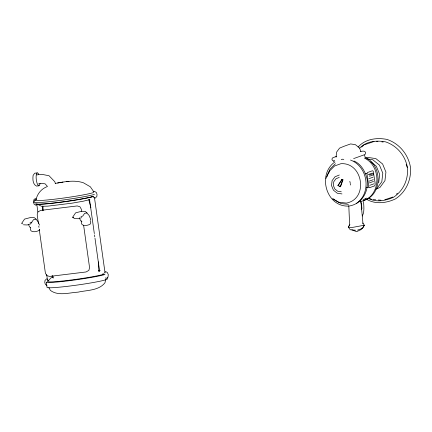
<?xml version="1.0" encoding="UTF-8"?>
<svg xmlns="http://www.w3.org/2000/svg" width="432" height="432" viewBox="0 0 432 432"><rect width="100%" height="100%" fill="white"/><g stroke="black" fill="none" stroke-linecap="round" stroke-linejoin="round"><path stroke-width="0.65" d="M336.037 157.216L336.679 152.015L339.53 148.144L343.91 146.318L350.606 143.932L355.342 144.639L359.165 147.701M378.675 182.898L379.652 174.307L376.331 166.239L370.64 161.687M105.775 279.034L104.976 282.787C98.707 290.763 87.07 290.099 78.025 292.156C69.023 292.621 58.271 296.347 50.36 290.374L48.859 287.55M30.526 227.54C28.922 233.048 36.38 232.276 39.334 230.175L39.566 229.241M81.691 220.833C79.52 226.579 87.242 226.287 90.385 223.938L90.731 222.534L90.52 221.022M361.692 228.199L361.319 229.473L356.638 231.671L351.853 229.829M36.072 199.714C37.195 193.703 41.639 188.584 47.39 186.516M340.195 186.775L342.581 179.982L343.003 179.831L340.61 186.624L340.195 186.775L337.889 185.512L341.793 179.55L343.003 179.831M325.982 178.529L328.676 171.952M326.965 176.618L330.032 169.123L335.443 163.701M328.838 172.816L329.605 170.953L334.541 166.007L340.859 163.712C363.069 162.059 368.728 198.979 346.394 203.089L338.342 202.181L332.44 198.725M361.476 209.579L361.913 208.526L361.541 204.687L360.536 201.069M333.752 161.627L334.357 160.234M366.962 173.502L367.481 172.525L372.503 170.732L373.237 171.261L375.046 182.547L375.154 184.891L374.63 185.873L369.608 187.666L368.879 187.132L366.962 173.502L365.089 173.734M34.954 200.156L33.896 202.138A31.601 1.928 -8 0 0 59.216 200.54A31.601 1.928 -8 0 0 94.408 194.4M355.601 230.229L350.293 229.775L348.316 227.156L349.618 224.964M348.316 227.156L349.931 224.467M357.539 230.132L362.426 228.431L364.365 225.202L362.74 223.009M362.426 228.431L364.365 225.202L353.306 227.264L348.521 227.637M362.335 216.022C364.646 211.664 363.776 206.21 363.55 201.452M338.661 184.82L342.209 179.399M23.425 224.786L27.173 224.975L30.645 223.906L33.534 219.607L35.991 219.127L37.984 221.594L39.517 225.137M81.697 217.669L78.224 218.738L74.477 218.549L72.652 217.22L75.6 212.852L81.772 211.253L85.428 211.475L89.035 215.357L90.823 219.494L90.137 220.331M376.796 188.595L381.812 181.78L382.79 173.189L379.469 165.121L372.74 159.737L366.968 158.873M334.962 161.946C316.883 174.323 326.322 207.587 349.061 206.059C361.811 203.99 368.653 191.992 367.222 179.744C365.558 172.028 361.503 164.171 353.894 160.952M356.584 203.326C371.876 192.64 367.81 166.358 350.498 160.045M358.112 147.091C365.207 138.888 376.942 137.398 387.088 139.444C399.319 143.624 408.056 154.197 410.4 166.844C411.642 179.474 406.161 191.921 395.447 198.914C386.257 203.256 374.749 204.692 365.915 198.785M359.651 148.192C366.158 141.075 376.72 140.189 385.711 141.901C397.094 145.795 405.232 155.633 407.414 167.405C408.569 179.167 403.466 190.755 393.493 197.262C385.787 200.729 376.337 202.619 368.555 198.472M361.611 147.112L364.057 144.898M396.436 194.152L397.413 193.266M104.668 272.403L105.608 271.615L107.293 272.425L108.297 274.595L107.973 277.241L106.564 278.429L105.44 277.889M363.037 199.886L366.439 198.077M365.764 158.107L367.546 157.367L375.878 158.62L382.612 163.998L385.927 172.066L384.95 180.657L379.933 187.472L375.786 189.205M339.314 174.998L334.935 176.823L332.084 180.695L331.528 185.576L333.418 190.161L337.241 193.217L341.977 193.93M339.266 177.401L335.939 178.789L333.774 181.732L333.353 185.441L334.784 188.924L337.689 191.246L341.291 191.792M29.943 222.955L31.811 222.21M80.995 216.718L82.858 215.973L84.58 213.37L87.043 212.89M341.226 159.667L342.479 159.214L343.818 159.354M360.293 201.523C381.11 197.964 382.223 166.417 364.446 158.107M363.28 200.443C382.817 195.685 382.547 164.786 365.045 157.372M336.587 156.249L332.294 158.063L331.949 159.467L332.575 160.574L334.039 161.136M353.619 158.598L364.09 154.861L365.305 154.148L365.65 152.744C365.056 150.271 362.043 151.303 360.288 151.475M368.21 174.571L372.395 173.075M337.889 185.512L338.31 185.36M369.306 175.052L373.491 173.556M369.473 176.261L373.658 174.771M368.793 178.735L372.978 177.239M369.133 181.159L373.318 179.663M369.382 182.898L373.567 181.402M369.722 185.323L373.907 183.827M364.678 144.688L374.004 141.529M384.793 199.751L392.877 197.019M89.921 199.584L83.246 201.209L71.906 203.191L47.844 206.129L41.558 206.302L37.249 204.179M53.465 276.961L50.933 277.943L47.563 281.497A29.111 1.777 -8 0 0 72.122 279.866A29.111 1.777 -8 0 0 104.101 274.109M55.183 183.433C64.481 181.775 74.11 179.701 83.392 182.774L90.32 186.775L93.722 191.705M62.98 182.077L57.569 182.99M91.508 196.857L93.02 196.63M102.362 274.093L103.88 273.872M38.578 183.892L41.774 183.465L45.106 183.821L47.174 186.111M37.211 172.903L34.657 173.216L33.091 175.457C32.681 179.069 32.557 184.361 36.466 186.089L39.02 185.776M366.374 187.439L368.879 187.132M36.655 174.901L41.747 174.317L49.054 175.748L54.826 181.742L55.436 183.643M66.226 181.715L68.953 181.408M48.821 280.633L47.531 280.633L46.688 274.639M98.464 270.653L100.262 270.686M376.601 141.48L377.919 141.588M381.872 141.912L383.195 142.02M373.048 199.573L375.683 199.789M378.319 200.005L380.954 200.221M348.44 204.347L341.048 203.58L334.325 199.643L333.515 198.796M72.652 217.22L73.775 217.598M22.723 223.835L21.6 223.457L24.548 219.089L30.721 217.485L34.376 217.706L35.991 219.127M30.548 227.421L29.565 226.973L28.544 224.613M94.327 191.344L96.336 192.434L97.016 194.324L96.887 196.371L95.283 198.158L93.274 197.068M36.38 199.098L35.257 198.558L33.847 199.746L33.518 202.392L34.204 204.282L36.212 205.373M47.66 279.369L46.537 278.829L44.933 280.616L44.804 282.663L45.484 284.553L46.931 285.374M369.344 198.223L371.731 199.465M341.793 179.55L342.581 179.982M339.46 185.992L340.61 186.624M81.934 221.756L80.617 220.741L79.337 217.787M359.505 147.998L360.904 151.4M406.177 164.311L407.219 167.378M364.489 155.12L365.105 156.967M88.781 199.503L90.904 207.814M52.547 275.567L53.201 278.122M349.601 224.257L348.802 205.675M107.158 277.657L107.341 278.986A30.456 1.858 -8 0 1 76.658 285.125A30.456 1.858 -8 0 1 47.034 287.361L46.289 282.058A30.456 1.858 -8 0 0 71.204 280.454A30.456 1.858 -8 0 0 104.96 274.493M94.473 197.689L105.052 272.932M89.559 199.643L94.333 233.604M94.516 234.932L94.797 236.93M94.986 238.264L99.662 271.555M81.648 211.27L81.367 209.282L79.925 206.734L77.188 205.94L40.727 210.395L37.886 211.966L37.19 214.774L38.405 223.387M83.603 225.185L89.564 267.592L88.868 270.4L86.027 271.971L49.567 276.426L46.829 275.632L45.387 273.083L39.242 229.354M42.25 206.096L42.903 210.762M52.072 276.016L52.261 277.344M36.769 204.061L37.892 212.047M38.777 226.039L38.961 227.367M362.993 223.749L360.941 201.614M98.577 261.895L98.863 271.782M42.995 206.528L43.108 210.481M40.014 183.443A6.512 1.847 83 0 1 37.498 184.34A6.512 1.847 83 0 1 36.218 175.235A6.512 1.847 83 0 1 38.734 174.339M93.76 192.472A30.278 1.847 -8 0 1 56.668 198.941A30.278 1.847 -8 0 1 36.115 199.514M93.118 191.408A30.278 1.847 -8 0 1 94.03 191.468M93.798 196.231A30.278 1.847 -8 0 1 60.237 202.16A30.278 1.847 -8 0 1 35.462 203.758M92.745 196.641A29.111 1.777 -8 0 1 60.475 202.343A29.111 1.777 -8 0 1 36.655 203.877M349.801 181.37A9.574 9.164 70.4 0 1 350.233 183.184M350.298 183.784A9.574 9.164 70.4 0 1 350.314 185.036"/></g></svg>
